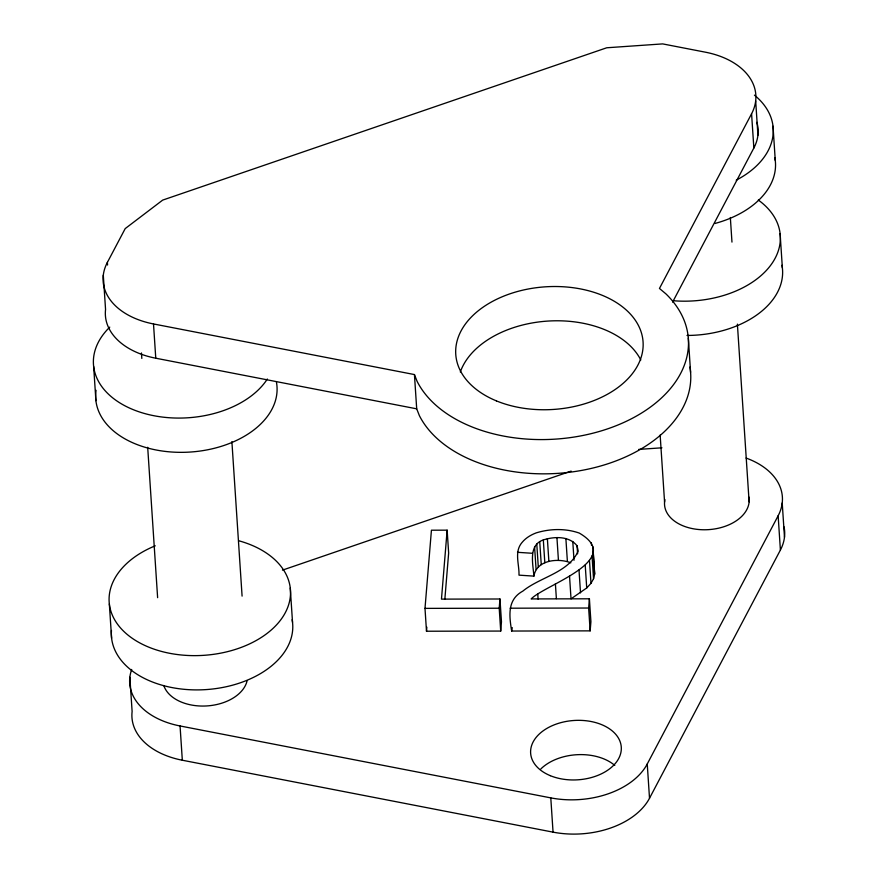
<?xml version="1.0" encoding="UTF-8"?>
<svg xmlns="http://www.w3.org/2000/svg" width="878" height="878" viewBox="0 0 878 878"><rect width="100%" height="100%" fill="white"/><g stroke="black" fill="none" stroke-linecap="round" stroke-linejoin="round"><path stroke-width="1.32" d="M447.143 530.169L441.469 599.125L499.966 598.994L501.47 621.833L500.712 631.062L426.499 631.227L424.996 608.377L431.427 530.202L447.143 530.169L448.647 553.008L444.872 598.983M426.499 631.227L426.84 627.177M500.712 631.062L499.209 608.224L499.966 598.994M533.901 576.122C533.045 564.093 528.051 545.04 543.317 539.926C554.336 536.414 569.196 535.843 577.065 545.798L578.185 551.055C568.681 572.741 540.146 576.967 522.849 591.103C507.078 599.674 509.185 615.599 511.654 631.041L590.159 630.865L588.644 608.026L589.401 598.796L531.157 598.928C544.964 584.682 625.377 560.021 579.26 533.067C565.454 528.249 550.012 528.622 536.118 532.913C530.707 534.965 525.637 538.027 521.96 542.571C514.025 551.812 519.381 564.345 518.997 575.145L533.901 576.122C536.579 559.758 558.331 557.848 570.832 562.82M590.159 630.865L590.916 621.646L589.401 598.796M511.654 631.041L512.28 627.638M569.526 576.001L571.029 598.84L586.723 587.964L590.982 583.31L593.55 578.734L594.658 574.069L592.891 546.807M107.555 265.024L107.379 262.39L125.203 228.598L162.693 200.096L606.753 47.774L662.681 43.9L705.462 52.197A75.706 49.552 -3.8 0 1 751.579 113.767L753.851 148.02L672.603 302.098M751.579 113.767L659.455 288.456L666.007 293.954A139.284 91.18 -3.8 0 1 609.409 428.234A139.284 91.18 -3.8 0 1 417.138 381.414L414.438 374.566L153.507 323.949A75.706 49.552 -3.8 0 1 107.379 262.39M129.856 677.223L132.117 711.487A75.706 49.552 -3.8 0 0 182.328 760.227L553.052 832.146A75.706 49.552 -3.8 0 0 649.511 798.245L647.251 763.981L778.138 515.77A75.706 49.552 -3.8 0 0 746.07 458.053M649.511 798.245L780.399 550.034A75.706 49.552 -3.8 0 0 784.054 526.844M282.453 570.14L571.161 471.102M638.756 449.404L661.957 447.802M424.996 608.377L499.209 608.224M510.14 608.202L588.644 608.026M517.493 552.306L532.397 553.283M103.297 275.209L105.558 309.473A75.706 49.552 -3.8 0 0 155.768 358.213L416.699 408.83L419.399 415.678A139.284 91.18 -3.8 0 0 581.115 470.509A139.284 91.18 -3.8 0 0 689.921 367.037M131.7 669.453A75.706 49.552 -3.8 0 0 180.056 725.963L550.791 797.882A75.706 49.552 -3.8 0 0 647.251 763.981M773.013 126.212L775.274 160.476M780.103 233.57L782.364 267.834M755.673 100.937L757.933 135.201M782.221 502.951L784.482 537.215M778.138 515.77L780.399 550.034M730.342 217.492L731.967 242.098M737.388 324.125L749.121 501.854M688.319 338.041L690.58 372.305M660.146 435.049L664.569 502.04M593.155 551.23L594.658 574.069M591.355 542.758L591.542 545.447M592.046 555.884L593.55 578.734M589.478 560.46L590.982 583.31M585.22 565.125L586.723 587.964M579.008 570.031L580.523 592.87M577.065 545.798L577.603 553.853M572.774 541.441L574.014 560.252M565.882 538.51L567.386 561.36M556.937 537.555L558.441 560.394M555.401 583.837L556.378 598.62M547.367 538.62L548.882 561.459M543.317 539.926L544.821 562.765M539.74 541.748L541.254 564.598M536.787 544.042L538.291 566.881M537.742 593.715L538.093 599.092M534.581 546.72L536.085 569.559M550.791 797.882L553.052 832.146M414.438 374.566L416.699 408.83M290.256 588.019L292.528 622.282M231.891 441.634L242.087 596.118M153.507 323.949L155.768 358.213M180.056 725.963L182.328 760.227M141.457 352.956L141.819 358.422M147.691 447.286L157.623 597.666M93.65 366.422L95.911 400.686M109.344 603.976L111.605 638.24M540.815 768.985A45.426 29.731 -3.8 0 1 614.787 765.418M748.879 497.014A42.396 27.745 -3.8 0 1 706.417 529.741A42.396 27.745 -3.8 0 1 664.92 499.615M758.296 200.03A90.84 59.463 -3.8 0 1 768.305 268.251A90.84 59.463 -3.8 0 1 672.954 300.704M781.98 265.266A90.84 59.463 -3.8 0 1 687.002 335.451M754.421 95.142A90.84 59.463 -3.8 0 1 736.236 180.166M774.89 157.908A90.84 59.463 -3.8 0 1 714.955 223.473M756.88 122.305A75.706 49.552 -3.8 0 1 753.851 148.02M460.324 371.987A93.869 61.449 -3.8 0 1 547.543 321.096A93.869 61.449 -3.8 0 1 640.797 359.98M247.146 680.56A42.396 27.745 -3.8 0 1 206.637 705.945A42.396 27.745 -3.8 0 1 163.802 685.52M239.003 540.826A90.84 59.463 -3.8 0 1 272.004 629.328A90.84 59.463 -3.8 0 1 131.393 637.691A90.84 59.463 -3.8 0 1 155.263 545.809M292.133 619.714A90.84 59.463 -3.8 0 1 205.068 689.658A90.84 59.463 -3.8 0 1 111.473 630.459M267.34 379.011A90.84 59.463 -3.8 0 1 139.832 412.078A90.84 59.463 -3.8 0 1 109.761 327.121M276.438 382.16A90.84 59.463 -3.8 0 1 187.409 452.203A90.84 59.463 -3.8 0 1 96.075 390.304M550.297 775.669A45.426 29.731 -3.8 0 0 621.185 750.756A45.426 29.731 -3.8 0 0 556.389 724.032A45.426 29.731 -3.8 0 0 550.297 775.669M496.377 400.873A93.869 61.449 -3.8 0 0 642.872 349.389A93.869 61.449 -3.8 0 0 508.966 294.163A93.869 61.449 -3.8 0 0 496.377 400.873"/></g></svg>
